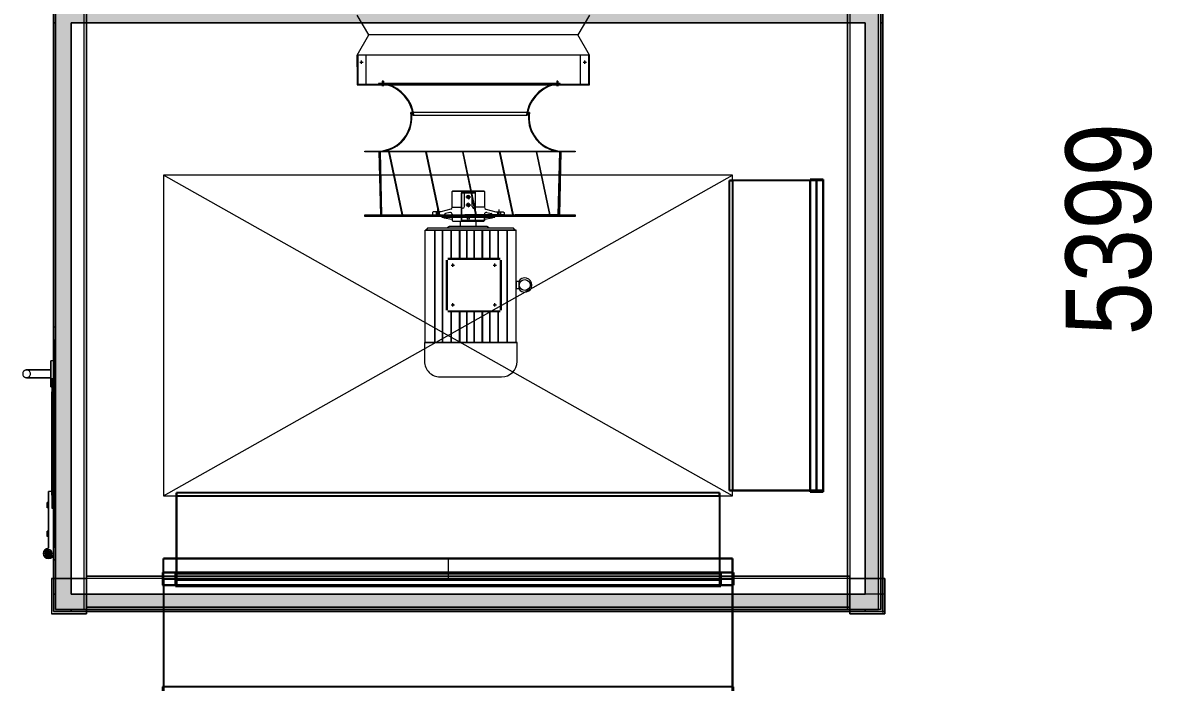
# Model space of a CAD drawing. Header units: millimetres. Extents: x -21807 to 22087, y 36760 to 60640.
# Drawn here: x -10261 to -8062, y 49998 to 51273 of the extents above; entities that cross this region are included whole.
import ezdxf

# ---------------------------------------------------------------- set-up
doc = ezdxf.new("R2010")
doc.units = ezdxf.units.MM
for name, color, linetype, lineweight in [('A-ANNO-DIMS', 7, 'Continuous', 9), ('A-ANNO-DIMS-110', 7, 'Continuous', 9), ('A-DETL-GENF', 7, 'Continuous', 5), ('M-EQPM', 7, 'Continuous', 5), ('M-HVAC-DUCT', 7, 'Continuous', 25), ('M-HVAC-DUCT-CNTR', 7, 'Continuous', 5)]:
    doc.layers.add(name, color=color, linetype=linetype, lineweight=lineweight)
doc.layers.add('M-HVAC-DUCT-ANNO', color=7, linetype='Continuous', lineweight=5, true_color=0x007f00)
doc.styles.add('Arial_3', font='arial.ttf', dxfattribs={"width": 0.8, "height": 165})
doc.dimstyles.new('AK_DIM_2_0_Arial_đỏ', dxfattribs={"dimscale": 304.8, "dimtxt": 168.342801, "dimasz": 0.180446, "dimexe": 0.180446, "dimexo": 0.180446, "dimgap": 0.036089, "dimtad": 1, "dimdec": 0, "dimzin": 0, "dimdsep": 46, "dimtxsty": 'Arial_3', "dimblk1": 'OBLIQUE', "dimblk2": 'OBLIQUE', "dimsah": 1, "dimcen": 0.09, "dimadec": 0, "dimazin": 0, "dimtfac": 1, "dimtdec": 4, "dimtix": 1, "dimtmove": 0, "dimatfit": 3, "dimfxl": 1, "dimtvp": 1, "dimtolj": 1, "dimtzin": 0, "dimarcsym": 2})

# ---------------------------------------------------------------- blocks, each defined once
blk = doc.blocks.new('AHU - 2-2150388-MẶT BẰNG HỆ THỐNG GIÓ CẤP AHU')
at = {"layer": 'M-EQPM', "true_color": 0xd8d8d8}
h = blk.add_hatch(color=254, dxfattribs=at)
h.paths.add_polyline_path([(1716.5, -801.5), (1716.5, 801.5), (-1716.5, 801.5), (-1716.5, -801.5), (1663.2, -801.5)])
h.paths.add_polyline_path([(1682.5, -767.5), (577.5, -767.5), (577.5, 767.5), (1682.5, 767.5), (1682.5, -746.1)])
h.paths.add_polyline_path([(547.5, -469.1), (547.5, -767.5), (-472.5, -767.5), (-472.5, 767.5), (547.5, 767.5)])
h.paths.add_polyline_path([(-502.5, -746.1), (-502.5, -767.5), (-1072.5, -767.5), (-1072.5, 767.5), (-502.5, 767.5), (-502.5, -469.1)])
h.paths.add_polyline_path([(-1102.5, -746.1), (-1102.5, -767.5), (-1682.5, -767.5), (-1682.5, 767.5), (-1102.5, 767.5), (-1102.5, -469.1)])
blk.add_hatch(color=254, dxfattribs=at).paths.add_polyline_path([(1516.5, -801.5), (1266.5, -801.5), (1266.5, -804.5), (1516.5, -804.5)])
at = {"layer": 'M-EQPM', "true_color": 0xcdcdcd}
for points in [[(1513.1, -811.5), (1508.1, -811.5), (1508.1, -814), (1513.1, -814)], [(1568.4, -811.5), (1563.4, -811.5), (1563.4, -814), (1568.4, -814)], [(1611.2, -809.6), (1609.3, -806.2), (1604, -804), (1598.7, -806.2), (1596.8, -813.4), (1598.7, -816.8), (1605.9, -818.7), (1610.5, -815.2)]]:
    blk.add_hatch(color=254, dxfattribs=at).paths.add_polyline_path(points)
at = {"layer": 'A-DETL-GENF'}
for p, q in [((562.5, 234.2), (600.9, 211.6)), ((640, 234.2), (600.9, 211.6)), ((640, 234.2), (640, 21.5)), ((697.4, 234.2), (640, 234.2)), ((697.4, 232.9), (640, 232.9)), ((657, 225.6), (650.6, 225.6)), ((653.9, 222.3), (653.9, 228.9)), ((696, -213.5), (696, 232.9)), ((697.4, -214.8), (697.4, 234.2)), ((600.9, 211.6), (600.9, -192.2)), ((697.4, 217), (640, 217)), ((825.7, 206.9), (827.2, 206.9)), ((825.7, -199.5), (825.7, 206.9)), ((827.2, 206.9), (827.2, 170.1)), ((827.2, 206.9), (827.2, -199.5)), ((948.7, 206.9), (952.3, 206.9)), ((948.7, -199.5), (948.7, 206.9)), ((952.3, 206.9), (952.3, -199.5)), ((695, 177.6), (695, -173.2)), ((696, 177.6), (695, 177.6)), ((696, -173.2), (696, 177.6)), ((827.2, 179.3), (948.7, 176.2)), ((948.7, 176.2), (827.2, 179.3)), ((948.7, 174.1), (827.2, 177.2)), ((948.7, 176.2), (948.7, 91)), ((690.3, 172.3), (699.6, 172.3)), ((690.5, 171.5), (690.5, 173.2)), ((690.7, 173.4), (690.7, 171.3)), ((690.7, 173.4), (696.7, 173.4)), ((696.2, 173.2), (690.7, 173.2)), ((690.7, 171.5), (696.2, 171.5)), ((690.7, 171.3), (696.7, 171.3)), ((696.2, 173.2), (696.2, 171.5)), ((696.7, 173.4), (697.4, 173.4)), ((696.7, 171.3), (697.4, 171.3)), ((697.4, 174.2), (697.4, 170.4)), ((698.6, 174.2), (697.4, 174.2)), ((698.6, 173.3), (697.4, 173.3)), ((698.6, 171.3), (697.4, 171.3)), ((697.4, 170.4), (698.6, 170.4)), ((698.8, 173.8), (698.8, 170.9)), ((698.8, 170.9), (698.8, 173.8)), ((827.2, 132.3), (948.7, 158)), ((827.2, 131.3), (948.7, 156.9)), ((750.8, 118.5), (750.8, -111.1)), ((757, 113.6), (757, -106.2)), ((978.5, 90.8), (974.7, 87.8)), ((978.5, 92.9), (978.5, -83)), ((1195.9, 92.9), (978.5, 92.9)), ((979.6, 92.9), (979.6, -83)), ((1077.9, 98.8), (1077.9, 92.9)), ((1091.7, 98.8), (1077.9, 98.8)), ((1077.9, 92.9), (1091.7, 92.9)), ((1091.7, 92.9), (1091.7, 98.8)), ((1195.9, -84.4), (1195.9, 94.4)), ((1195.9, 94.4), (1195.9, -84.4)), ((1232.6, 94.4), (1195.9, 94.4)), ((827.2, 61.1), (948.7, 86.7)), ((827.2, 60), (948.7, 85.6)), ((943.2, 67.8), (944.6, 69.2)), ((943.2, 53.3), (943.2, 67.8)), ((944.6, 69.2), (948.7, 69.2)), ((948.7, 69.2), (948.7, -6.3)), ((974.7, 87.8), (974.7, -78.8)), ((979.6, 76.1), (979.6, 74.5)), ((1195.9, 76.1), (979.6, 76.1)), ((979.6, 76.1), (979.6, 74.5)), ((1195.9, 76.1), (979.6, 76.1)), ((979.6, 74.5), (1195.9, 74.5)), ((979.6, 74.5), (1195.9, 74.5)), ((1195.9, 74.5), (1195.9, 76.1)), ((1195.9, 74.5), (1195.9, 76.1)), ((937.9, 33.9), (943.2, 53.3)), ((938.8, 59.5), (952.6, 59.5)), ((943.2, 62.5), (948.7, 62.5)), ((943.2, 56.5), (948.7, 56.5)), ((944.3, 35.9), (946.5, 44.4)), ((948.7, 60.6), (948.7, 58.3)), ((953.6, 51.2), (948.7, 51.2)), ((953.6, 46.5), (948.7, 46.5)), ((953.6, -46.2), (953.6, 51.2)), ((955.4, 46.5), (953.6, 46.5)), ((953.6, 46.5), (955.4, 46.5)), ((955.4, 46.5), (958.2, 31.8)), ((979.6, 58.5), (979.6, 57)), ((1033.7, 58.5), (979.6, 58.5)), ((979.6, 58.5), (979.6, 57)), ((1033.7, 58.5), (979.6, 58.5)), ((979.6, 57), (1033.7, 57)), ((979.6, 57), (1033.7, 57)), ((1033.7, 61.6), (1033.7, -39.7)), ((1033.7, 57), (1033.7, 58.5)), ((1033.7, 57), (1033.7, 58.5)), ((1035.4, 61.6), (1035.4, -39.7)), ((1133.4, 64.3), (1036.4, 64.3)), ((1133.4, 62.6), (1036.4, 62.6)), ((1049.7, 51.4), (1043.3, 51.4)), ((1046.6, 48.2), (1046.6, 54.7)), ((1126.4, 51.4), (1120, 51.4)), ((1123.3, 48.2), (1123.3, 54.7)), ((1134.5, -39.7), (1134.5, 61.6)), ((1135.9, -39.7), (1135.9, 61.6)), ((1135.9, 58.5), (1135.9, 57)), ((1195.9, 58.5), (1135.9, 58.5)), ((1135.9, 58.5), (1135.9, 57)), ((1195.9, 58.5), (1135.9, 58.5)), ((1135.9, 57), (1195.9, 57)), ((1135.9, 57), (1195.9, 57)), ((1195.9, 57), (1195.9, 58.5)), ((1195.9, 57), (1195.9, 58.5)), ((1262.5, -54.5), (1262.5, 64.5)), ((902.4, 29.9), (903.9, 31.2)), ((902.4, -29.6), (902.4, 29.9)), ((903.9, 31.2), (934.3, 31.2)), ((903.9, 31.2), (903.9, -30.9)), ((934, 31.2), (934, 13.3)), ((947.9, 31.2), (959.8, 31.2)), ((959.8, 31.2), (953.6, 31.2)), ((959.8, 31.2), (959.8, -13)), ((961.2, 29.9), (959.8, 31.2)), ((961.2, -29.6), (961.2, 29.9)), ((974.7, 41.4), (971.7, 36.2)), ((971.7, 36.2), (971.7, 15.6)), ((979.6, 42.6), (979.6, 41)), ((1033.7, 42.6), (979.6, 42.6)), ((979.6, 42.6), (979.6, 41)), ((1033.7, 42.6), (979.6, 42.6)), ((979.6, 41), (1033.7, 41)), ((979.6, 41), (1033.7, 41)), ((979.6, 28.1), (979.6, 26.5)), ((1033.7, 28.1), (979.6, 28.1)), ((979.6, 28.1), (979.6, 26.5)), ((1033.7, 28.1), (979.6, 28.1)), ((979.6, 26.5), (1033.7, 26.5)), ((979.6, 26.5), (1033.7, 26.5)), ((1033.7, 41), (1033.7, 42.6)), ((1033.7, 41), (1033.7, 42.6)), ((1033.7, 26.5), (1033.7, 28.1)), ((1033.7, 26.5), (1033.7, 28.1)), ((1135.9, 42.6), (1135.9, 41)), ((1195.9, 42.6), (1135.9, 42.6)), ((1135.9, 42.6), (1135.9, 41)), ((1195.9, 42.6), (1135.9, 42.6)), ((1135.9, 41), (1195.9, 41)), ((1135.9, 41), (1195.9, 41)), ((1135.9, 28.1), (1135.9, 26.5)), ((1195.9, 28.1), (1135.9, 28.1)), ((1135.9, 28.1), (1135.9, 26.5)), ((1195.9, 28.1), (1135.9, 28.1)), ((1135.9, 26.5), (1195.9, 26.5)), ((1135.9, 26.5), (1195.9, 26.5)), ((1195.9, 41), (1195.9, 42.6)), ((1195.9, 41), (1195.9, 42.6)), ((1195.9, 26.5), (1195.9, 28.1)), ((1195.9, 26.5), (1195.9, 28.1)), ((640, 21.5), (640, -214.8)), ((827.2, -10.2), (948.7, 15.4)), ((827.2, -11.3), (948.7, 14.3)), ((902.4, 14.6), (903.9, 13.3)), ((903.9, 13.3), (961.9, 13.3)), ((905.2, 6.3), (905.2, 0.1)), ((905.2, 0.1), (905.2, -6)), ((906.6, 13.3), (906.6, -13)), ((906.6, -13), (906.6, 13.3)), ((906.6, 13.3), (906.6, -13)), ((932.9, 7.8), (906.6, 7.8)), ((914.9, 4.8), (914.9, -4.8)), ((930.1, 4.8), (930.1, -4.8)), ((936.2, 11.1), (936.2, 13.3)), ((957.7, 2.2), (953.6, 2.2)), ((955.2, 2.2), (955.2, -1.9)), ((958.4, -1.3), (958.4, 1.6)), ((961.9, 15.6), (961.9, -15.3)), ((971.7, 15.6), (961.9, 15.6)), ((961.9, 13.3), (961.9, -13)), ((971.7, 15.6), (971.7, -36)), ((979.6, 12.1), (979.6, 10.6)), ((1033.7, 12.1), (979.6, 12.1)), ((979.6, 12.1), (979.6, 10.6)), ((1033.7, 12.1), (979.6, 12.1)), ((979.6, 10.6), (1033.7, 10.6)), ((979.6, 10.6), (1033.7, 10.6)), ((1033.7, 10.6), (1033.7, 12.1)), ((1033.7, 10.6), (1033.7, 12.1)), ((1135.9, 12.1), (1135.9, 10.6)), ((1195.9, 12.1), (1135.9, 12.1)), ((1135.9, 12.1), (1135.9, 10.6)), ((1195.9, 12.1), (1135.9, 12.1)), ((1135.9, 10.6), (1195.9, 10.6)), ((1135.9, 10.6), (1195.9, 10.6)), ((1195.9, 10.6), (1195.9, 12.1)), ((1195.9, 10.6), (1195.9, 12.1)), ((902.4, -14.3), (903.9, -13)), ((903.9, -13), (959.8, -13)), ((906.6, -7.5), (932.9, -7.5)), ((961.9, -13), (906.6, -13)), ((906.6, -13), (961.9, -13)), ((934, -30.9), (934, -14)), ((936.2, -10.8), (936.2, -13)), ((953.6, -1.9), (957.7, -1.9)), ((959.8, -13), (961.2, -14.3)), ((961.9, -15.3), (971.7, -15.3)), ((971.7, -15.5), (971.7, -18.9)), ((979.6, -1.9), (979.6, -3.3)), ((1033.7, -1.9), (979.6, -1.9)), ((979.6, -1.9), (979.6, -3.3)), ((1033.7, -1.9), (979.6, -1.9)), ((979.6, -3.3), (1033.7, -3.3)), ((979.6, -3.3), (1033.7, -3.3)), ((979.6, -15.6), (979.6, -17.3)), ((1033.7, -15.6), (979.6, -15.6)), ((979.6, -15.6), (979.6, -17.3)), ((1033.7, -15.6), (979.6, -15.6)), ((979.6, -17.3), (1033.7, -17.3)), ((979.6, -17.3), (1033.7, -17.3)), ((1033.7, -3.3), (1033.7, -1.9)), ((1033.7, -3.3), (1033.7, -1.9)), ((1033.7, -17.3), (1033.7, -15.6)), ((1033.7, -17.3), (1033.7, -15.6)), ((1135.9, -1.9), (1135.9, -3.3)), ((1195.9, -1.9), (1135.9, -1.9)), ((1135.9, -1.9), (1135.9, -3.3)), ((1195.9, -1.9), (1135.9, -1.9)), ((1135.9, -3.3), (1195.9, -3.3)), ((1135.9, -3.3), (1195.9, -3.3)), ((1135.9, -15.6), (1135.9, -17.3)), ((1195.9, -15.6), (1135.9, -15.6)), ((1135.9, -15.6), (1135.9, -17.3)), ((1195.9, -15.6), (1135.9, -15.6)), ((1135.9, -17.3), (1195.9, -17.3)), ((1135.9, -17.3), (1195.9, -17.3)), ((1195.9, -3.3), (1195.9, -1.9)), ((1195.9, -3.3), (1195.9, -1.9)), ((1195.9, -17.3), (1195.9, -15.6)), ((1195.9, -17.3), (1195.9, -15.6)), ((903.9, -30.9), (902.4, -29.6)), ((919.8, -30.9), (903.9, -30.9)), ((934.3, -30.9), (919.8, -30.9)), ((937.9, -33.7), (943.2, -53)), ((944.3, -35.6), (946.5, -44.1)), ((947.9, -30.9), (959.8, -30.9)), ((958.2, -31.5), (955.4, -46.2)), ((959.8, -30.9), (961.2, -29.6)), ((971.7, -36), (974.7, -41.2)), ((979.6, -32.3), (979.6, -33.9)), ((1033.7, -32.3), (979.6, -32.3)), ((979.6, -32.3), (979.6, -33.9)), ((1033.7, -32.3), (979.6, -32.3)), ((979.6, -33.9), (1033.7, -33.9)), ((979.6, -33.9), (1033.7, -33.9)), ((1033.7, -33.9), (1033.7, -32.3)), ((1033.7, -33.9), (1033.7, -32.3)), ((1036.4, -40.7), (1133.4, -40.7)), ((1036.4, -42.3), (1133.4, -42.3)), ((1049.7, -29.5), (1043.3, -29.5)), ((1046.6, -32.8), (1046.6, -26.2)), ((1126.4, -29.5), (1120, -29.5)), ((1123.3, -32.8), (1123.3, -26.2)), ((1135.9, -32.3), (1135.9, -33.9)), ((1195.9, -32.3), (1135.9, -32.3)), ((1135.9, -32.3), (1135.9, -33.9)), ((1195.9, -32.3), (1135.9, -32.3)), ((1135.9, -33.9), (1195.9, -33.9)), ((1135.9, -33.9), (1195.9, -33.9)), ((1195.9, -33.9), (1195.9, -32.3)), ((1195.9, -33.9), (1195.9, -32.3)), ((827.2, -81.5), (948.7, -55.8)), ((827.2, -82.6), (948.7, -56.9)), ((938.8, -59.2), (952.6, -59.2)), ((943.2, -53), (943.2, -67.5)), ((943.2, -56.3), (948.7, -56.3)), ((943.2, -62.2), (948.7, -62.2)), ((953.6, -46.2), (948.7, -46.2)), ((948.7, -168.8), (948.7, -47.9)), ((948.7, -50.9), (953.6, -50.9)), ((948.7, -68.9), (948.7, -50.9)), ((953.6, -50.9), (953.6, -46.2)), ((955.4, -46.2), (953.6, -46.2)), ((979.6, -49), (979.6, -50.5)), ((1195.9, -49), (979.6, -49)), ((979.6, -49), (979.6, -50.5)), ((1195.9, -49), (979.6, -49)), ((979.6, -50.5), (1195.9, -50.5)), ((979.6, -50.5), (1195.9, -50.5)), ((979.6, -63.7), (979.6, -65.3)), ((1195.9, -63.7), (979.6, -63.7)), ((979.6, -63.7), (979.6, -65.3)), ((1195.9, -63.7), (979.6, -63.7)), ((979.6, -65.3), (1195.9, -65.3)), ((979.6, -65.3), (1195.9, -65.3)), ((1195.9, -50.5), (1195.9, -49)), ((1195.9, -50.5), (1195.9, -49)), ((1195.9, -65.3), (1195.9, -63.7)), ((1195.9, -65.3), (1195.9, -63.7)), ((943.2, -67.5), (944.6, -68.9)), ((944.6, -68.9), (948.7, -68.9)), ((974.7, -78.8), (978.5, -81.8)), ((978.5, -83), (979.4, -83)), ((1002.7, -83), (978.5, -83)), ((1195.9, -83), (1002.7, -83)), ((1195.9, -84.4), (1232.6, -84.4)), ((827.2, -152.7), (948.7, -127.1)), ((827.2, -153.8), (948.7, -128.2)), ((690.3, -164.9), (699.6, -164.9)), ((690.5, -165.7), (690.5, -164.1)), ((690.7, -163.9), (690.7, -166)), ((690.7, -163.9), (696.7, -163.9)), ((696.2, -164.1), (690.7, -164.1)), ((690.7, -165.7), (696.2, -165.7)), ((690.7, -166), (696.7, -166)), ((695, -173.2), (696, -173.2)), ((696.2, -164.1), (696.2, -165.7)), ((696.7, -163.9), (697.4, -163.9)), ((696.7, -166), (697.4, -166)), ((697.4, -163), (697.4, -166.8)), ((698.6, -163), (697.4, -163)), ((698.6, -163.9), (697.4, -163.9)), ((698.6, -165.9), (697.4, -165.9)), ((697.4, -166.8), (698.6, -166.8)), ((698.8, -163.5), (698.8, -166.4)), ((698.8, -166.4), (698.8, -163.5)), ((948.7, -166.7), (827.2, -169.8)), ((827.2, -171.9), (948.7, -168.8)), ((948.7, -168.8), (827.2, -171.9)), ((600.9, -192.2), (562.5, -214.8)), ((640, -214.8), (600.9, -192.2)), ((640, -197.7), (697.4, -197.7)), ((640, -213.5), (696, -213.5)), ((696, -213.5), (640, -213.5)), ((640, -214.8), (697.4, -214.8)), ((640, -214.8), (693.2, -214.8)), ((662.8, -214.8), (640, -214.8)), ((657, -206.2), (650.6, -206.2)), ((653.9, -209.5), (653.9, -203)), ((827.2, -199.5), (825.7, -199.5)), ((952.3, -199.5), (948.7, -199.5))]:
    blk.add_line(p, q, dxfattribs=at)
for centre, radius in [((653.8, 225.6), 1.27), ((1084.8, 109.2), 10.4), ((1046.5, 51.4), 1.27), ((1123.2, 51.4), 1.27), ((914.9, 0), 2.66), ((930.1, 0), 2.66), ((1046.5, -29.5), 1.27), ((1123.2, -29.5), 1.27), ((653.8, -206.2), 1.27)]:
    blk.add_circle(centre, radius, dxfattribs=at)
for centre, radius, start, end in [((761, 182.5), 64.8, 260.9501, 357.1174), ((766.3, 184.4), 72.9, 195.4424, 262.7132), ((766.6, 185.1), 72.1, 196.2934, 262.3834), ((698, 173.8), 0.751, 323.6494, 36.3506), ((695.2, 172.3), 3.51, 343.3988, 16.6012), ((698, 170.9), 0.752, 323.6674, 36.3326), ((761.2, 182.4), 66, 260.8958, 347.476), ((1084.8, 109.2), 13.8, 300.1013, 239.8987), ((1232.6, 64.5), 29.9, 0, 90), ((949.6, 43.2), 3.37, 105.7029, 159.5252), ((934.3, 34.9), 3.74, 270, 344.689), ((947.9, 34.9), 3.74, 165.393, 270), ((914.9, 0), 3.41, 0, 270), ((930.1, 0), 3.41, 0, 270), ((932.9, 11.1), 3.36, 270, 0), ((932.9, -10.8), 3.36, 0, 90), ((934.3, -34.7), 3.74, 15.3083, 90), ((947.9, -34.7), 3.74, 90, 194.607), ((949.6, -42.9), 3.37, 200.4748, 254.2971), ((1232.6, -54.5), 29.9, 270, 0), ((766.3, -177.1), 73, 97.317, 164.385), ((766.6, -177.7), 72.1, 97.6166, 163.7066), ((761.2, -175), 66, 12.524, 99.1042), ((761, -175.1), 64.8, 2.8826, 99.0499), ((698, -163.5), 0.751, 323.6494, 36.3506), ((695.2, -164.9), 3.51, 343.3988, 16.6012), ((698, -166.4), 0.752, 323.6674, 36.3326)]:
    blk.add_arc(centre, radius, start, end, dxfattribs=at)
at = {"layer": 'M-EQPM'}
for p, q in [((-1716.5, 801.5), (1716.5, 801.5)), ((1716.5, 801.5), (-1716.5, 801.5)), ((-1712.5, 797.5), (1712.5, 797.5)), ((1712.5, 797.5), (-1712.5, 797.5)), ((1712.5, 793), (-1712.5, 793)), ((1712.5, 793), (-1712.5, 793)), ((1712.5, 793), (-1712.5, 793)), ((1682.5, 801.5), (577.5, 801.5)), ((577.5, 797.5), (577.5, 801.5)), ((577.5, 801.5), (1682.5, 801.5)), ((577.5, 801.5), (577.5, 797.5)), ((1682.5, 797.5), (577.5, 797.5)), ((577.5, 797.5), (1682.5, 797.5)), ((1652.5, 805.5), (1652.5, 801.5)), ((1652.5, 737.5), (1652.5, 805.5)), ((1652.5, 801.5), (1652.5, 805.5)), ((1652.5, 805.5), (1652.5, 737.5)), ((1720.5, 805.5), (1652.5, 805.5)), ((1652.5, 805.5), (1720.5, 805.5)), ((1652.5, 805.5), (1720.5, 805.5)), ((1652.5, 805.5), (1720.5, 805.5)), ((1652.5, 805.5), (1716.5, 805.5)), ((1720.5, 805.5), (1652.5, 805.5)), ((1652.5, 737.5), (1652.5, 805.5)), ((1652.5, 805.5), (1652.5, 737.5)), ((1652.5, 801.5), (1652.5, 737.5)), ((1652.5, 737.5), (1652.5, 801.5)), ((1652.5, 801.5), (1720.5, 801.5)), ((1652.5, 801.5), (1720.5, 801.5)), ((1652.5, 801.5), (1720.5, 801.5)), ((1652.5, 801.5), (1720.5, 801.5)), ((1716.5, 805.5), (1682.5, 805.5)), ((1682.5, 805.5), (1720.5, 805.5)), ((1682.5, 805.5), (1682.5, 737.5)), ((1682.5, 805.5), (1682.5, 737.5)), ((1682.5, 801.5), (1682.5, 797.5)), ((1682.5, 797.5), (1682.5, 801.5)), ((1712.5, 797.5), (1712.5, -797.5)), ((1712.5, 797.5), (1712.5, -797.5)), ((1712.5, 733), (1712.5, 793)), ((1712.5, 791), (1712.5, 793)), ((1712.5, 791), (1712.5, 793)), ((1712.5, 793), (1712.5, 733)), ((1720.5, 805.5), (1716.5, 805.5)), ((1716.5, 805.5), (1720.5, 805.5)), ((1716.5, 805.5), (1716.5, 737.5)), ((1716.5, 805.5), (1716.5, 737.5)), ((1716.5, 805.5), (1716.5, 737.5)), ((1716.5, 805.5), (1716.5, 737.5)), ((1716.5, -801.5), (1716.5, 801.5)), ((1716.5, 801.5), (1716.5, -801.5)), ((1720.5, 805.5), (1720.5, 737.5)), ((1720.5, 801.5), (1720.5, 805.5)), ((1720.5, 737.5), (1720.5, 805.5)), ((1720.5, 805.5), (1720.5, 801.5)), ((1720.5, 737.5), (1720.5, 805.5)), ((1720.5, 805.5), (1720.5, 737.5)), ((1720.5, 805.5), (1720.5, 737.5)), ((1720.5, 805.5), (1720.5, 737.5)), ((1720.5, 737.5), (1720.5, 801.5)), ((1720.5, 801.5), (1720.5, 737.5)), ((1712.5, 791), (1712.5, 740.2)), ((1712.5, 740.2), (1712.5, 791)), ((1682.5, 767.5), (577.5, 767.5)), ((577.5, -767.5), (577.5, 767.5)), ((577.5, 767.5), (1682.5, 767.5)), ((577.5, 767.5), (577.5, -767.5)), ((1682.5, -767.5), (1682.5, 767.5)), ((1682.5, 767.5), (1682.5, -767.5)), ((1712.5, -767.5), (1712.5, 767.5)), ((1712.5, 767.5), (1712.5, -767.5)), ((1712.5, 767.5), (1716.5, 767.5)), ((1716.5, 767.5), (1712.5, 767.5)), ((1716.5, 767.5), (1716.5, -767.5)), ((1716.5, 767.5), (1716.5, -767.5)), ((-1712.5, 737.5), (1712.5, 737.5)), ((-1712.5, 733), (1712.5, 733)), ((1712.5, 733), (-1712.5, 733)), ((1648, 737.5), (1708, 737.5)), ((1708, 737.5), (1648, 737.5)), ((1648, -737.5), (1648, 737.5)), ((1648, 737.5), (1648, -737.5)), ((1652.5, 737.5), (1652.5, -737.5)), ((1652.5, 737.5), (1655.2, 737.5)), ((1652.5, 737.5), (1655.2, 737.5)), ((1652.5, 737.5), (1720.5, 737.5)), ((1652.5, 737.5), (1720.5, 737.5)), ((1720.5, 737.5), (1652.5, 737.5)), ((1652.5, 737.5), (1720.5, 737.5)), ((1652.5, 737.5), (1720.5, 737.5)), ((1716.5, 737.5), (1652.5, 737.5)), ((1706, 737.5), (1655.2, 737.5)), ((1655.2, 737.5), (1706, 737.5)), ((1720.5, 737.5), (1682.5, 737.5)), ((1682.5, 737.5), (1716.5, 737.5)), ((1708, 737.5), (1706, 737.5)), ((1708, 737.5), (1706, 737.5)), ((1708, -737.5), (1708, 737.5)), ((1708, 737.5), (1708, -737.5)), ((1708, 737.5), (1708, -737.5)), ((1712.5, 740.2), (1712.5, 737.5)), ((1712.5, 740.2), (1712.5, 737.5)), ((1716.5, 737.5), (1720.5, 737.5)), ((1720.5, 737.5), (1716.5, 737.5)), ((-1712.5, -737.5), (1712.5, -737.5)), ((1712.5, -737.5), (-1712.5, -737.5)), ((1712.5, -742), (-1712.5, -742)), ((1648, -737.5), (1708, -737.5)), ((1708, -737.5), (1648, -737.5)), ((1655.2, -737.5), (1652.5, -737.5)), ((1655.2, -737.5), (1652.5, -737.5)), ((1652.5, -737.5), (1652.5, -801.5)), ((1652.5, -805.5), (1652.5, -737.5)), ((1652.5, -737.5), (1652.5, -805.5)), ((1652.5, -801.5), (1652.5, -737.5)), ((1720.5, -737.5), (1652.5, -737.5)), ((1652.5, -737.5), (1716.5, -737.5)), ((1720.5, -737.5), (1652.5, -737.5)), ((1652.5, -737.5), (1716.5, -737.5)), ((1706, -737.5), (1655.2, -737.5)), ((1655.2, -737.5), (1706, -737.5)), ((1706, -737.5), (1708, -737.5)), ((1706, -737.5), (1708, -737.5)), ((1712.5, -737.5), (1712.5, -797.5)), ((1712.5, -797.5), (1712.5, -737.5)), ((1712.5, -742), (1712.5, -744.7)), ((1712.5, -742), (1712.5, -744.7)), ((1712.5, -795.5), (1712.5, -744.7)), ((1712.5, -744.7), (1712.5, -795.5)), ((1716.5, -801.5), (1716.5, -737.5)), ((1716.5, -737.5), (1716.5, -801.5)), ((1716.5, -737.5), (1720.5, -737.5)), ((1716.5, -737.5), (1720.5, -737.5)), ((1716.5, -801.5), (1716.5, -737.5)), ((1716.5, -737.5), (1716.5, -801.5)), ((1720.5, -737.5), (1720.5, -805.5)), ((1720.5, -805.5), (1720.5, -737.5)), ((1720.5, -805.5), (1720.5, -737.5)), ((1720.5, -737.5), (1720.5, -805.5)), ((1682.5, -767.5), (577.5, -767.5)), ((577.5, -767.5), (1682.5, -767.5)), ((1716.5, -767.5), (1712.5, -767.5)), ((1712.5, -767.5), (1716.5, -767.5)), ((1716.5, -801.5), (-1716.5, -801.5)), ((-1716.5, -801.5), (1716.5, -801.5)), ((-1712.5, -797.5), (1712.5, -797.5)), ((1712.5, -797.5), (-1712.5, -797.5)), ((1712.5, -797.5), (-1712.5, -797.5)), ((1712.5, -797.5), (-1712.5, -797.5)), ((-1712.5, -797.5), (1712.5, -797.5)), ((1682.5, -797.5), (577.5, -797.5)), ((577.5, -801.5), (577.5, -797.5)), ((577.5, -797.5), (1682.5, -797.5)), ((577.5, -797.5), (577.5, -801.5)), ((1682.5, -801.5), (577.5, -801.5)), ((577.5, -801.5), (1682.5, -801.5)), ((1616.5, -797.5), (1166.5, -797.5)), ((1166.5, -797.5), (1616.5, -797.5)), ((1166.5, -797.5), (1166.5, -801.5)), ((1166.5, -797.5), (1166.5, -801.5)), ((1616.5, -801.5), (1166.5, -801.5)), ((1166.5, -801.5), (1616.5, -801.5)), ((1591.5, -797.5), (1191.5, -797.5)), ((1191.5, -797.5), (1591.5, -797.5)), ((1191.5, -797.5), (1191.5, -801.5)), ((1191.5, -797.5), (1191.5, -801.5)), ((1591.5, -797.5), (1191.5, -797.5)), ((1191.5, -797.5), (1591.5, -797.5)), ((1191.5, -797.5), (1191.5, -801.5)), ((1191.5, -797.5), (1191.5, -801.5)), ((1591.5, -797.5), (1191.5, -797.5)), ((1191.5, -797.5), (1591.5, -797.5)), ((1191.5, -797.5), (1191.5, -799.5)), ((1191.5, -797.5), (1191.5, -799.5)), ((1591.5, -799.5), (1191.5, -799.5)), ((1191.5, -799.5), (1591.5, -799.5)), ((1591.5, -801.5), (1191.5, -801.5)), ((1191.5, -801.5), (1591.5, -801.5)), ((1591.5, -801.5), (1191.5, -801.5)), ((1191.5, -801.5), (1591.5, -801.5)), ((1566.5, -797.5), (1216.5, -797.5)), ((1216.5, -797.5), (1566.5, -797.5)), ((1216.5, -801.5), (1216.5, -797.5)), ((1216.5, -801.5), (1216.5, -797.5)), ((1566.5, -801.5), (1216.5, -801.5)), ((1216.5, -801.5), (1566.5, -801.5)), ((1281.5, -801.5), (1231.5, -801.5)), ((1231.5, -801.5), (1281.5, -801.5)), ((1281.5, -801.5), (1231.5, -801.5)), ((1231.5, -801.5), (1281.5, -801.5)), ((1231.5, -801.5), (1231.5, -806.5)), ((1231.5, -801.5), (1231.5, -806.5)), ((1231.5, -801.5), (1231.5, -806.5)), ((1231.5, -801.5), (1231.5, -806.5)), ((1281.5, -806.5), (1231.5, -806.5)), ((1231.5, -806.5), (1281.5, -806.5)), ((1281.5, -806.5), (1231.5, -806.5)), ((1231.5, -806.5), (1281.5, -806.5)), ((1266.5, -797.5), (1266.5, -804.5)), ((1516.5, -797.5), (1266.5, -797.5)), ((1516.5, -797.5), (1266.5, -797.5)), ((1266.5, -804.5), (1516.5, -804.5)), ((1266.5, -804.5), (1516.5, -804.5)), ((1281.5, -806.5), (1281.5, -801.5)), ((1281.5, -801.5), (1281.5, -806.5)), ((1281.5, -806.5), (1281.5, -801.5)), ((1281.5, -801.5), (1281.5, -806.5)), ((1291.5, -797.5), (1291.5, -804.5)), ((1291.5, -797.5), (1491.5, -797.5)), ((1291.5, -797.5), (1491.5, -797.5)), ((1291.5, -797.5), (1291.5, -804.5)), ((1491.5, -797.5), (1291.5, -797.5)), ((1491.5, -797.5), (1291.5, -797.5)), ((1291.5, -797.5), (1291.5, -799.5)), ((1291.5, -797.5), (1491.5, -797.5)), ((1291.5, -797.5), (1491.5, -797.5)), ((1491.5, -799.5), (1291.5, -799.5)), ((1491.5, -799.5), (1291.5, -799.5)), ((1491.5, -804.5), (1291.5, -804.5)), ((1491.5, -804.5), (1291.5, -804.5)), ((1291.5, -804.5), (1491.5, -804.5)), ((1291.5, -804.5), (1491.5, -804.5)), ((1604, -801.5), (1484, -801.5)), ((1484, -801.5), (1604, -801.5)), ((1484, -801.5), (1484, -811.5)), ((1484, -801.5), (1484, -811.5)), ((1604, -801.5), (1484, -801.5)), ((1484, -801.5), (1604, -801.5)), ((1484, -801.5), (1484, -811.5)), ((1484, -801.5), (1484, -811.5)), ((1484, -811.5), (1594, -811.5)), ((1594, -811.5), (1484, -811.5)), ((1484, -811.5), (1594, -811.5)), ((1594, -811.5), (1484, -811.5)), ((1491.5, -804.5), (1491.5, -797.5)), ((1491.5, -804.5), (1491.5, -797.5)), ((1491.5, -799.5), (1491.5, -797.5)), ((1508.1, -811.5), (1505.6, -811.5)), ((1505.6, -811.5), (1508.1, -811.5)), ((1508.1, -811.5), (1505.6, -811.5)), ((1505.6, -811.5), (1508.1, -811.5)), ((1505.6, -811.5), (1505.6, -814)), ((1505.6, -811.5), (1505.6, -814)), ((1508.1, -811.5), (1505.6, -811.5)), ((1505.6, -811.5), (1508.1, -811.5)), ((1508.1, -811.5), (1505.6, -811.5)), ((1505.6, -811.5), (1508.1, -811.5)), ((1505.6, -811.5), (1505.6, -814)), ((1505.6, -811.5), (1505.6, -814)), ((1513.1, -811.5), (1508.1, -811.5)), ((1508.1, -811.5), (1513.1, -811.5)), ((1513.1, -811.5), (1508.1, -811.5)), ((1508.1, -811.5), (1513.1, -811.5)), ((1508.1, -811.5), (1508.1, -814)), ((1508.1, -811.5), (1508.1, -814)), ((1508.1, -811.5), (1508.1, -814)), ((1508.1, -811.5), (1508.1, -814)), ((1513.1, -811.5), (1508.1, -811.5)), ((1508.1, -811.5), (1513.1, -811.5)), ((1513.1, -811.5), (1508.1, -811.5)), ((1508.1, -811.5), (1513.1, -811.5)), ((1508.1, -811.5), (1508.1, -814)), ((1508.1, -811.5), (1508.1, -814)), ((1508.1, -811.5), (1508.1, -814)), ((1508.1, -811.5), (1508.1, -814)), ((1513.1, -811.5), (1515.6, -811.5)), ((1515.6, -811.5), (1513.1, -811.5)), ((1513.1, -811.5), (1515.6, -811.5)), ((1515.6, -811.5), (1513.1, -811.5)), ((1513.1, -814), (1513.1, -811.5)), ((1513.1, -811.5), (1513.1, -814)), ((1513.1, -814), (1513.1, -811.5)), ((1513.1, -811.5), (1513.1, -814)), ((1513.1, -811.5), (1515.6, -811.5)), ((1515.6, -811.5), (1513.1, -811.5)), ((1513.1, -811.5), (1515.6, -811.5)), ((1515.6, -811.5), (1513.1, -811.5)), ((1513.1, -814), (1513.1, -811.5)), ((1513.1, -811.5), (1513.1, -814)), ((1513.1, -814), (1513.1, -811.5)), ((1513.1, -811.5), (1513.1, -814)), ((1515.6, -811.5), (1515.6, -814)), ((1515.6, -811.5), (1515.6, -814)), ((1515.6, -811.5), (1515.6, -814)), ((1515.6, -811.5), (1515.6, -814)), ((1516.5, -804.5), (1516.5, -797.5)), ((1563.4, -811.5), (1560.9, -811.5)), ((1560.9, -811.5), (1563.4, -811.5)), ((1563.4, -811.5), (1560.9, -811.5)), ((1560.9, -811.5), (1563.4, -811.5)), ((1560.9, -811.5), (1560.9, -814)), ((1560.9, -811.5), (1560.9, -814)), ((1563.4, -811.5), (1560.9, -811.5)), ((1560.9, -811.5), (1563.4, -811.5)), ((1563.4, -811.5), (1560.9, -811.5)), ((1560.9, -811.5), (1563.4, -811.5)), ((1560.9, -811.5), (1560.9, -814)), ((1560.9, -811.5), (1560.9, -814)), ((1563.4, -811.5), (1568.4, -811.5)), ((1568.4, -811.5), (1563.4, -811.5)), ((1563.4, -811.5), (1568.4, -811.5)), ((1568.4, -811.5), (1563.4, -811.5)), ((1563.4, -814), (1563.4, -811.5)), ((1563.4, -811.5), (1563.4, -814)), ((1563.4, -814), (1563.4, -811.5)), ((1563.4, -811.5), (1563.4, -814)), ((1563.4, -811.5), (1568.4, -811.5)), ((1568.4, -811.5), (1563.4, -811.5)), ((1563.4, -811.5), (1568.4, -811.5)), ((1568.4, -811.5), (1563.4, -811.5)), ((1563.4, -814), (1563.4, -811.5)), ((1563.4, -811.5), (1563.4, -814)), ((1563.4, -814), (1563.4, -811.5)), ((1563.4, -811.5), (1563.4, -814)), ((1566.5, -801.5), (1566.5, -797.5)), ((1566.5, -797.5), (1566.5, -801.5)), ((1568.4, -811.5), (1570.9, -811.5)), ((1570.9, -811.5), (1568.4, -811.5)), ((1568.4, -811.5), (1570.9, -811.5)), ((1570.9, -811.5), (1568.4, -811.5)), ((1568.4, -811.5), (1568.4, -814)), ((1568.4, -811.5), (1568.4, -814)), ((1568.4, -811.5), (1568.4, -814)), ((1568.4, -811.5), (1568.4, -814)), ((1568.4, -811.5), (1570.9, -811.5)), ((1570.9, -811.5), (1568.4, -811.5)), ((1568.4, -811.5), (1570.9, -811.5)), ((1570.9, -811.5), (1568.4, -811.5)), ((1568.4, -811.5), (1568.4, -814)), ((1568.4, -811.5), (1568.4, -814)), ((1568.4, -811.5), (1568.4, -814)), ((1568.4, -811.5), (1568.4, -814)), ((1570.9, -811.5), (1570.9, -814)), ((1570.9, -811.5), (1570.9, -814)), ((1570.9, -811.5), (1570.9, -814)), ((1570.9, -811.5), (1570.9, -814)), ((1591.5, -801.5), (1591.5, -797.5)), ((1591.5, -797.5), (1591.5, -801.5)), ((1591.5, -801.5), (1591.5, -797.5)), ((1591.5, -797.5), (1591.5, -801.5)), ((1591.5, -799.5), (1591.5, -797.5)), ((1591.5, -797.5), (1591.5, -799.5)), ((1616.5, -801.5), (1616.5, -797.5)), ((1616.5, -797.5), (1616.5, -801.5)), ((1652.5, -801.5), (1652.5, -805.5)), ((1652.5, -805.5), (1652.5, -801.5)), ((1652.5, -801.5), (1716.5, -801.5)), ((1652.5, -801.5), (1716.5, -801.5)), ((1652.5, -801.5), (1716.5, -801.5)), ((1652.5, -801.5), (1716.5, -801.5)), ((1652.5, -805.5), (1720.5, -805.5)), ((1652.5, -805.5), (1720.5, -805.5)), ((1652.5, -805.5), (1720.5, -805.5)), ((1652.5, -805.5), (1720.5, -805.5)), ((1682.5, -801.5), (1682.5, -797.5)), ((1682.5, -797.5), (1682.5, -801.5)), ((1712.5, -797.5), (1712.5, -795.5)), ((1712.5, -797.5), (1712.5, -795.5)), ((1508.1, -814), (1505.6, -814)), ((1505.6, -814), (1508.1, -814)), ((1508.1, -814), (1505.6, -814)), ((1505.6, -814), (1508.1, -814)), ((1508.1, -814), (1505.6, -814)), ((1505.6, -814), (1508.1, -814)), ((1508.1, -814), (1505.6, -814)), ((1505.6, -814), (1508.1, -814)), ((1513.1, -814), (1508.1, -814)), ((1508.1, -814), (1513.1, -814)), ((1513.1, -814), (1508.1, -814)), ((1508.1, -814), (1513.1, -814)), ((1513.1, -814), (1508.1, -814)), ((1508.1, -814), (1513.1, -814)), ((1513.1, -814), (1508.1, -814)), ((1508.1, -814), (1513.1, -814)), ((1513.1, -814), (1515.6, -814)), ((1515.6, -814), (1513.1, -814)), ((1513.1, -814), (1515.6, -814)), ((1515.6, -814), (1513.1, -814)), ((1513.1, -814), (1515.6, -814)), ((1515.6, -814), (1513.1, -814)), ((1513.1, -814), (1515.6, -814)), ((1515.6, -814), (1513.1, -814)), ((1563.4, -814), (1560.9, -814)), ((1560.9, -814), (1563.4, -814)), ((1563.4, -814), (1560.9, -814)), ((1560.9, -814), (1563.4, -814)), ((1563.4, -814), (1560.9, -814)), ((1560.9, -814), (1563.4, -814)), ((1563.4, -814), (1560.9, -814)), ((1560.9, -814), (1563.4, -814)), ((1563.4, -814), (1568.4, -814)), ((1568.4, -814), (1563.4, -814)), ((1563.4, -814), (1568.4, -814)), ((1568.4, -814), (1563.4, -814)), ((1563.4, -814), (1568.4, -814)), ((1568.4, -814), (1563.4, -814)), ((1563.4, -814), (1568.4, -814)), ((1568.4, -814), (1563.4, -814)), ((1568.4, -814), (1570.9, -814)), ((1570.9, -814), (1568.4, -814)), ((1568.4, -814), (1570.9, -814)), ((1570.9, -814), (1568.4, -814)), ((1568.4, -814), (1570.9, -814)), ((1570.9, -814), (1568.4, -814)), ((1568.4, -814), (1570.9, -814)), ((1570.9, -814), (1568.4, -814))]:
    blk.add_line(p, q, dxfattribs=at)
at = {"layer": 'M-EQPM', "flags": 128}
for points in [[(1249, -806.5), (1249, -808.5), (1249, -810.4), (1249, -812.4), (1249, -814.4), (1249, -816.3), (1249, -818.3), (1249, -820.2), (1249, -822.1), (1249, -824), (1249, -825.9), (1249, -827.8), (1249, -829.6), (1249, -831.4), (1249, -833.2), (1249, -834.9), (1249, -836.6), (1249, -838.2), (1249, -839.8), (1249, -841.4), (1249, -842.9), (1249, -844.4), (1249, -845.8), (1249, -847.1), (1249, -848.4), (1249, -849.6), (1249, -850.8), (1249, -851.9), (1249, -852.9), (1249, -853.5)], [(1249, -853.5), (1249, -852.5), (1249, -851.5), (1249, -850.3), (1249, -849.1), (1249, -847.9), (1249, -846.6), (1249, -845.2), (1249, -843.8), (1249, -842.3), (1249, -840.8), (1249, -839.2), (1249, -837.6), (1249, -835.9), (1249, -834.2), (1249, -832.5), (1249, -830.7), (1249, -828.9), (1249, -827), (1249, -825.2), (1249, -823.3), (1249, -821.4), (1249, -819.4), (1249, -817.5), (1249, -815.5), (1249, -813.6), (1249, -811.6), (1249, -809.7), (1249, -807.7), (1249, -806.5)], [(1264, -853.5), (1264, -852.5), (1264, -851.5), (1264, -850.3), (1264, -849.1), (1264, -847.9), (1264, -846.6), (1264, -845.2), (1264, -843.8), (1264, -842.3), (1264, -840.8), (1264, -839.2), (1264, -837.6), (1264, -835.9), (1264, -834.2), (1264, -832.5), (1264, -830.7), (1264, -828.9), (1264, -827), (1264, -825.2), (1264, -823.3), (1264, -821.4), (1264, -819.4), (1264, -817.5), (1264, -815.5), (1264, -813.6), (1264, -811.6), (1264, -809.7), (1264, -807.7), (1264, -806.5)], [(1264, -806.5), (1264, -808.5), (1264, -810.4), (1264, -812.4), (1264, -814.4), (1264, -816.3), (1264, -818.3), (1264, -820.2), (1264, -822.1), (1264, -824), (1264, -825.9), (1264, -827.8), (1264, -829.6), (1264, -831.4), (1264, -833.2), (1264, -834.9), (1264, -836.6), (1264, -838.2), (1264, -839.8), (1264, -841.4), (1264, -842.9), (1264, -844.4), (1264, -845.8), (1264, -847.1), (1264, -848.4), (1264, -849.6), (1264, -850.8), (1264, -851.9), (1264, -852.9), (1264, -853.5)]]:
    blk.add_lwpolyline(points, dxfattribs=at)
at = {"layer": 'M-EQPM'}
for radius, start, end in [(10, 180, 0), (10, 180, 0), (10, 180, 0), (10, 180, 0), (7.5, 0, 180), (7.5, 0, 180), (7.5, 0, 180), (7.5, 0, 180), (7.5, 180, 0), (7.5, 180, 0), (7.5, 180, 0), (7.5, 180, 0), (10, 0, 90), (10, 0, 90), (10, 0, 90), (10, 0, 90)]:
    blk.add_arc((1604, -811.5), radius, start, end, dxfattribs=at)
for start_param, end_param in [(1.570796, 4.712389), (1.570796, 4.712389), (4.712389, 7.853982), (4.712389, 7.853982)]:
    blk.add_ellipse((1256.5, -806.5), major_axis=(7.5, 0), ratio=0.083305, start_param=start_param, end_param=end_param, dxfattribs=at)
for points, knots in [([(1256.5, -846), (1255.6, -846), (1253.8, -846.3), (1251.9, -847.5), (1250.7, -848.7), (1250, -849.8), (1249.4, -851), (1249.1, -852.2), (1249, -853.5), (1249.1, -854.8), (1249.4, -856), (1249.9, -857.2), (1250.7, -858.3), (1251.9, -859.6), (1253.8, -860.7), (1255.6, -861), (1256.5, -861)], [-1, -1, -1, -1, -0.888889, -0.777778, -0.722222, -0.666667, -0.611111, -0.555556, -0.5, -0.444444, -0.388889, -0.333333, -0.277778, -0.222222, -0.111111, 0, 0, 0, 0]), ([(1256.5, -846), (1255.6, -846), (1253.8, -846.3), (1251.9, -847.5), (1250.7, -848.7), (1250, -849.8), (1249.4, -851), (1249.1, -852.2), (1249, -853.5), (1249.1, -854.8), (1249.4, -856), (1249.9, -857.2), (1250.7, -858.3), (1251.9, -859.6), (1253.8, -860.7), (1255.6, -861), (1256.5, -861)], [0, 0, 0, 0, 0.111111, 0.222222, 0.277778, 0.333333, 0.388889, 0.444444, 0.5, 0.555556, 0.611111, 0.666667, 0.722222, 0.777778, 0.888889, 1, 1, 1, 1]), ([(1256.5, -861), (1257.4, -861), (1259.2, -860.7), (1261.1, -859.6), (1262.3, -858.3), (1263.1, -857.2), (1263.6, -856), (1263.9, -854.8), (1264, -853.5), (1263.9, -852.2), (1263.6, -851), (1263, -849.8), (1262.3, -848.7), (1261.1, -847.5), (1259.2, -846.3), (1257.4, -846), (1256.5, -846)], [-1, -1, -1, -1, -0.888889, -0.777778, -0.722222, -0.666667, -0.611111, -0.555556, -0.5, -0.444444, -0.388889, -0.333333, -0.277778, -0.222222, -0.111111, 0, 0, 0, 0]), ([(1256.5, -861), (1257.4, -861), (1259.2, -860.7), (1261.1, -859.6), (1262.3, -858.3), (1263.1, -857.2), (1263.6, -856), (1263.9, -854.8), (1264, -853.5), (1263.9, -852.2), (1263.6, -851), (1263, -849.8), (1262.3, -848.7), (1261.1, -847.5), (1259.2, -846.3), (1257.4, -846), (1256.5, -846)], [0, 0, 0, 0, 0.111111, 0.222222, 0.277778, 0.333333, 0.388889, 0.444444, 0.5, 0.555556, 0.611111, 0.666667, 0.722222, 0.777778, 0.888889, 1, 1, 1, 1])]:
    blk.add_open_spline(points, degree=3, knots=knots, dxfattribs=at)
blk = doc.blocks.new('Cut_ChuNhat_NepC1 - 1 W-2194248-MẶT BẰNG HỆ THỐNG GIÓ CẤP AHU')
at = {"layer": 'M-HVAC-DUCT', "color": 5, "true_color": 0x0000ff}
for p, q in [((-8886.8, 50210.4), (-9990.8, 50210.4)), ((-9990.8, 50210.4), (-8886.8, 50210.4)), ((-9990.8, 50210.4), (-9990.8, 50185.4)), ((-9990.8, 50210.4), (-9990.8, 50185.4)), ((-8888.8, 50197.9), (-9988.8, 50197.9)), ((-9988.8, 50197.9), (-8888.8, 50197.9)), ((-9988.8, 50197.9), (-9988.8, 49978.7)), ((-9988.8, 50197.9), (-9988.8, 49540.3)), ((-8888.8, 49978.7), (-8888.8, 50197.9)), ((-8888.8, 50197.9), (-8888.8, 49540.3)), ((-8886.8, 50185.4), (-8886.8, 50210.4)), ((-8886.8, 50210.4), (-8886.8, 50185.4)), ((-8886.8, 50185.4), (-9990.8, 50185.4)), ((-9990.8, 50185.4), (-8886.8, 50185.4)), ((-8886.8, 49988.9), (-9990.8, 49988.9)), ((-9990.8, 49988.9), (-9990.8, 49547.7)), ((-9990.8, 49988.9), (-9990.8, 49971.3)), ((-9988.8, 49540.3), (-9988.8, 49978.7)), ((-9988.8, 49978.7), (-8888.8, 49978.7)), ((-8888.8, 49978.7), (-8888.8, 49540.3)), ((-8886.8, 49547.7), (-8886.8, 49988.9)), ((-8886.8, 49971.3), (-8886.8, 49988.9)), ((-9990.8, 49530), (-9990.8, 49971.3)), ((-9990.8, 49971.3), (-8886.8, 49971.3)), ((-8886.8, 49971.3), (-8886.8, 49530)), ((-9990.8, 49547.7), (-8886.8, 49547.7)), ((-9990.8, 49547.7), (-9990.8, 49530)), ((-8888.8, 49540.3), (-9988.8, 49540.3)), ((-8886.8, 49547.7), (-8886.8, 49530)), ((-8886.8, 49530), (-9990.8, 49530))]:
    blk.add_line(p, q, dxfattribs=at)
blk = doc.blocks.new('ChanRe_ChuNhat_NepC1 - Standard-2547594-MẶT BẰNG HỆ THỐNG GIÓ CẤP AHU')
at = {"layer": 'M-HVAC-DUCT', "color": 5, "true_color": 0x0000ff}
for p, q in [((-7034.1, 50205.9), (-7034.1, 50362)), ((-7034.1, 50362), (-7034.1, 50355.9)), ((-5984.1, 50362), (-7034.1, 50362)), ((-5984.1, 50362), (-7034.1, 50362)), ((-7034.1, 50355.9), (-7034.1, 50205.9)), ((-7034.1, 50355.9), (-5984.1, 50355.9)), ((-5984.1, 50362), (-5984.1, 50205.9)), ((-5984.1, 50355.9), (-5984.1, 50362)), ((-5984.1, 50355.9), (-5984.1, 50205.9)), ((-7036.1, 50205.9), (-5982.1, 50205.9)), ((-5982.1, 50205.9), (-7036.1, 50205.9)), ((-7036.1, 50193.4), (-7036.1, 50205.9)), ((-7036.1, 50205.9), (-7036.1, 50193.4)), ((-7034.1, 50205.9), (-5984.1, 50205.9)), ((-5984.1, 50205.9), (-7034.1, 50205.9)), ((-7034.1, 50205.9), (-5984.1, 50205.9)), ((-5984.1, 50205.9), (-7034.1, 50205.9)), ((-7034.1, 50193.4), (-7034.1, 50205.9)), ((-7034.1, 50205.9), (-7034.1, 50193.4)), ((-5984.1, 50205.9), (-5984.1, 50193.4)), ((-5984.1, 50205.9), (-5984.1, 50193.4)), ((-5982.1, 50205.9), (-5982.1, 50193.4)), ((-5982.1, 50205.9), (-5982.1, 50193.4)), ((-7036.1, 50193.4), (-5982.1, 50193.4)), ((-5982.1, 50193.4), (-7036.1, 50193.4)), ((-7036.1, 50180.9), (-7036.1, 50193.4)), ((-7036.1, 50193.4), (-7036.1, 50180.9)), ((-7036.1, 50193.4), (-5982.1, 50193.4)), ((-5982.1, 50193.4), (-7036.1, 50193.4)), ((-7036.1, 50180.9), (-5982.1, 50180.9)), ((-5982.1, 50180.9), (-7036.1, 50180.9)), ((-7034.1, 50193.4), (-5984.1, 50193.4)), ((-5984.1, 50193.4), (-7034.1, 50193.4)), ((-7034.1, 50180.9), (-7034.1, 50193.4)), ((-7034.1, 50193.4), (-7034.1, 50180.9)), ((-7034.1, 50193.4), (-5984.1, 50193.4)), ((-5984.1, 50193.4), (-7034.1, 50193.4)), ((-7034.1, 50180.9), (-5984.1, 50180.9)), ((-5984.1, 50180.9), (-7034.1, 50180.9)), ((-5984.1, 50193.4), (-5984.1, 50180.9)), ((-5984.1, 50193.4), (-5984.1, 50180.9)), ((-5982.1, 50193.4), (-5982.1, 50180.9)), ((-5982.1, 50193.4), (-5982.1, 50180.9))]:
    blk.add_line(p, q, dxfattribs=at)
blk = doc.blocks.new('ChanRe_ChuNhat_NepC1 - Standard-2548595-MẶT BẰNG HỆ THỐNG GIÓ CẤP AHU')
at = {"layer": 'M-HVAC-DUCT', "color": 5, "true_color": 0x0000ff}
for p, q in [((-8738.8, 50968.4), (-8894.9, 50968.4)), ((-8894.9, 50368.4), (-8894.9, 50968.4)), ((-8894.9, 50368.4), (-8894.9, 50968.4)), ((-8894.9, 50968.4), (-8888.8, 50968.4)), ((-8738.8, 50968.4), (-8888.8, 50968.4)), ((-8888.8, 50968.4), (-8888.8, 50368.4)), ((-8738.8, 50366.4), (-8738.8, 50970.4)), ((-8738.8, 50970.4), (-8738.8, 50366.4)), ((-8726.3, 50970.4), (-8738.8, 50970.4)), ((-8726.3, 50970.4), (-8738.8, 50970.4)), ((-8738.8, 50968.4), (-8738.8, 50368.4)), ((-8738.8, 50368.4), (-8738.8, 50968.4)), ((-8738.8, 50368.4), (-8738.8, 50968.4)), ((-8738.8, 50968.4), (-8738.8, 50368.4)), ((-8726.3, 50968.4), (-8738.8, 50968.4)), ((-8726.3, 50968.4), (-8738.8, 50968.4)), ((-8726.3, 50366.4), (-8726.3, 50970.4)), ((-8726.3, 50970.4), (-8726.3, 50366.4)), ((-8713.8, 50970.4), (-8726.3, 50970.4)), ((-8713.8, 50970.4), (-8726.3, 50970.4)), ((-8726.3, 50366.4), (-8726.3, 50970.4)), ((-8726.3, 50970.4), (-8726.3, 50366.4)), ((-8726.3, 50368.4), (-8726.3, 50968.4)), ((-8726.3, 50968.4), (-8726.3, 50368.4)), ((-8713.8, 50968.4), (-8726.3, 50968.4)), ((-8713.8, 50968.4), (-8726.3, 50968.4)), ((-8726.3, 50368.4), (-8726.3, 50968.4)), ((-8726.3, 50968.4), (-8726.3, 50368.4)), ((-8713.8, 50366.4), (-8713.8, 50970.4)), ((-8713.8, 50970.4), (-8713.8, 50366.4)), ((-8713.8, 50368.4), (-8713.8, 50968.4)), ((-8713.8, 50968.4), (-8713.8, 50368.4)), ((-8888.8, 50368.4), (-8894.9, 50368.4)), ((-8894.9, 50368.4), (-8738.8, 50368.4)), ((-8738.8, 50368.4), (-8888.8, 50368.4)), ((-8738.8, 50368.4), (-8726.3, 50368.4)), ((-8726.3, 50368.4), (-8738.8, 50368.4)), ((-8738.8, 50366.4), (-8726.3, 50366.4)), ((-8726.3, 50366.4), (-8738.8, 50366.4)), ((-8726.3, 50368.4), (-8713.8, 50368.4)), ((-8713.8, 50368.4), (-8726.3, 50368.4)), ((-8726.3, 50366.4), (-8713.8, 50366.4)), ((-8713.8, 50366.4), (-8726.3, 50366.4))]:
    blk.add_line(p, q, dxfattribs=at)
blk = doc.blocks.new('AK-SGS-M3-Hrvt_rvt-1-MẶT BẰNG HỆ THỐNG GIÓ CẤP AHU')
at = {"layer": 'M-HVAC-DUCT', "color": 5, "true_color": 0x0000ff}
for p, q in [((-8888.8, 50237.1), (-9988.8, 50237.1)), ((-9988.8, 50237.1), (-8888.8, 50237.1)), ((-9988.8, 50197.9), (-9988.8, 50237.1)), ((-9988.8, 50197.9), (-9988.8, 50237.1)), ((-8888.8, 50237.1), (-8888.8, 50197.9)), ((-8888.8, 50197.9), (-8888.8, 50237.1)), ((-8888.8, 50197.9), (-9988.8, 50197.9)), ((-9988.8, 50197.9), (-8888.8, 50197.9))]:
    blk.add_line(p, q, dxfattribs=at)
at = {"layer": 'M-HVAC-DUCT-ANNO', "color": 5, "true_color": 0x0000ff}
for p, q in [((-8888.8, 50978.4), (-9988.8, 50978.4)), ((-9988.8, 50978.4), (-9988.8, 50358.4)), ((-9988.8, 50358.4), (-8888.8, 50978.4)), ((-8888.8, 50358.4), (-9988.8, 50978.4)), ((-8888.8, 50358.4), (-8888.8, 50978.4)), ((-9988.8, 50358.4), (-8888.8, 50358.4))]:
    blk.add_line(p, q, dxfattribs=at)
at = {"layer": 'M-HVAC-DUCT-CNTR', "color": 5, "true_color": 0x0000ff}
blk.add_line((-9438.8, 50237.1), (-9438.8, 50197.9), dxfattribs=at)
at = {"layer": 'M-EQPM', "color": 5, "lineweight": 25, "true_color": 0x0000ff, "rotation": 270.0000000000001}
blk.add_blockref('AHU - 2-2150388-MẶT BẰNG HỆ THỐNG GIÓ CẤP AHU', (-9399.8, 51850.9), dxfattribs=at)
at = {"layer": 'M-HVAC-DUCT', "color": 5, "lineweight": 25, "true_color": 0x0000ff}
for name, p in [('ChanRe_ChuNhat_NepC1 - Standard-2548595-MẶT BẰNG HỆ THỐNG GIÓ CẤP AHU', (0, 0)), ('ChanRe_ChuNhat_NepC1 - Standard-2547594-MẶT BẰNG HỆ THỐNG GIÓ CẤP AHU', (-2929.7, 2.5)), ('Cut_ChuNhat_NepC1 - 1 W-2194248-MẶT BẰNG HỆ THỐNG GIÓ CẤP AHU', (0, 0))]:
    blk.add_blockref(name, p, dxfattribs=at)
blk = doc.blocks.new('DIMBLOCK36-MẶT BẰNG HỆ THỐNG GIÓ CẤP AHU')
at = {"layer": 'A-ANNO-DIMS-110', "color": 1, "true_color": 0xff0000}
for p, q in [((-8020, 53570.4), (-8047.5, 53597.9)), ((-8020, 53570.4), (-8075, 53570.4)), ((-8020, 48171.5), (-8020, 53570.4)), ((-8020, 53570.4), (-7992.5, 53542.9)), ((-8020, 53570.4), (-7963.6, 53570.4)), ((-8020, 48171.5), (-8047.5, 48199)), ((-8020, 48171.5), (-8075, 48171.5)), ((-8020, 48171.5), (-7992.5, 48144)), ((-8020, 48171.5), (-7963.6, 48171.5))]:
    blk.add_line(p, q, dxfattribs=at)
at = {"layer": 'A-ANNO-DIMS-110', "color": 0, "insert": (-8245.2, 50668.9), "char_height": 165, "width": 484.827, "attachment_point": 1, "rotation": 90, "line_spacing_factor": 0.941778, "style": 'Arial_3'}
blk.add_mtext('5399', dxfattribs=at)
blk = doc.blocks.new('_Oblique')
at = {"color": 0, "linetype": 'ByBlock', "lineweight": -2}
blk.add_line((-0.5, -0.5), (0.5, 0.5), dxfattribs=at)

msp = doc.modelspace()

# ---------------------------------------------------------------- block references
at = {"lineweight": 5}
msp.add_blockref('AK-SGS-M3-Hrvt_rvt-1-MẶT BẰNG HỆ THỐNG GIÓ CẤP AHU', (0, 0), dxfattribs=at)

# ---------------------------------------------------------------- dimensions: what is measured, and where the dimension line sits
at = {"layer": 'A-ANNO-DIMS', "color": 1, "true_color": 0xff0000}
dim = msp.add_linear_dim(base=(-8020, 53570.4), p1=(-7908.6, 48171.5), p2=(-7908.6, 53570.4), angle=90, dimstyle='AK_DIM_2_0_Arial_đỏ', override={"dimpost": '<>', "dimfxl": 5398.922112}, dxfattribs=at)
dim.commit()
dim.dimension.update_dxf_attribs({"geometry": 'DIMBLOCK36-MẶT BẰNG HỆ THỐNG GIÓ CẤP AHU', "text_midpoint": (-8115.3, 50870.9)})

doc.saveas('drawing.dxf')
